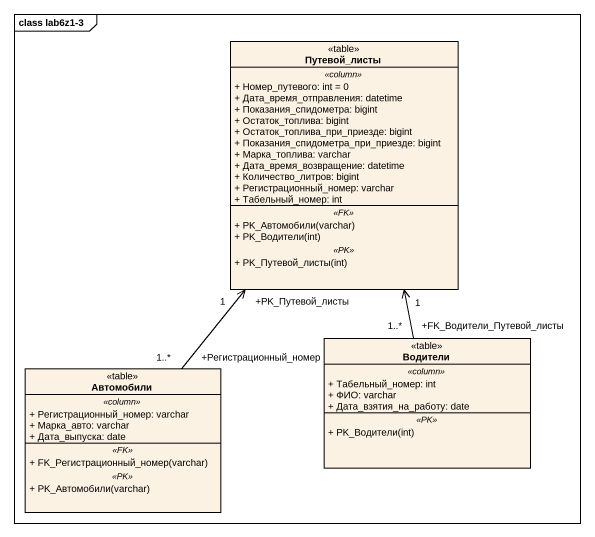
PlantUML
@startuml
mainframe class lab6z1-3
hide circle
hide empty members
skinparam classAttributeIconSize 0
class Путевой_листы <<table>> {
  .. <<column>> ..
  + Номер_путевого: int = 0
  + Дата_время_отправления: datetime
  + Показания_спидометра: bigint
  + Остаток_топлива: bigint
  + Остаток_топлива_при_приезде: bigint
  + Показания_спидометра_при_приезде: bigint
  + Марка_топлива: varchar
  + Дата_время_возвращение: datetime
  + Количество_литров: bigint
  + Регистрационный_номер: varchar
  + Табельный_номер: int
  .. <<FK>> ..
  + PK_Автомобили(varchar)
  + PK_Водители(int)
  .. <<PK>> ..
  + PK_Путевой_листы(int)
}
class Водители <<table>> {
  .. <<column>> ..
  + Табельный_номер: int
  + ФИО: varchar
  + Дата_взятия_на_работу: date
  .. <<PK>> ..
  + PK_Водители(int)
}
class Автомобили <<table>> {
  .. <<column>> ..
  + Регистрационный_номер: varchar
  + Марка_авто: varchar
  + Дата_выпуска: date
  .. <<FK>> ..
  + FK_Регистрационный_номер(varchar)
  .. <<PK>> ..
  + PK_Автомобили(varchar)
}
Водители "+FK_Водители_Путевой_листы\n1..*" -up-> "1" Путевой_листы
Автомобили "+Регистрационный_номер\n1..*" -up-> "+PK_Путевой_листы\n1" Путевой_листы
@enduml
